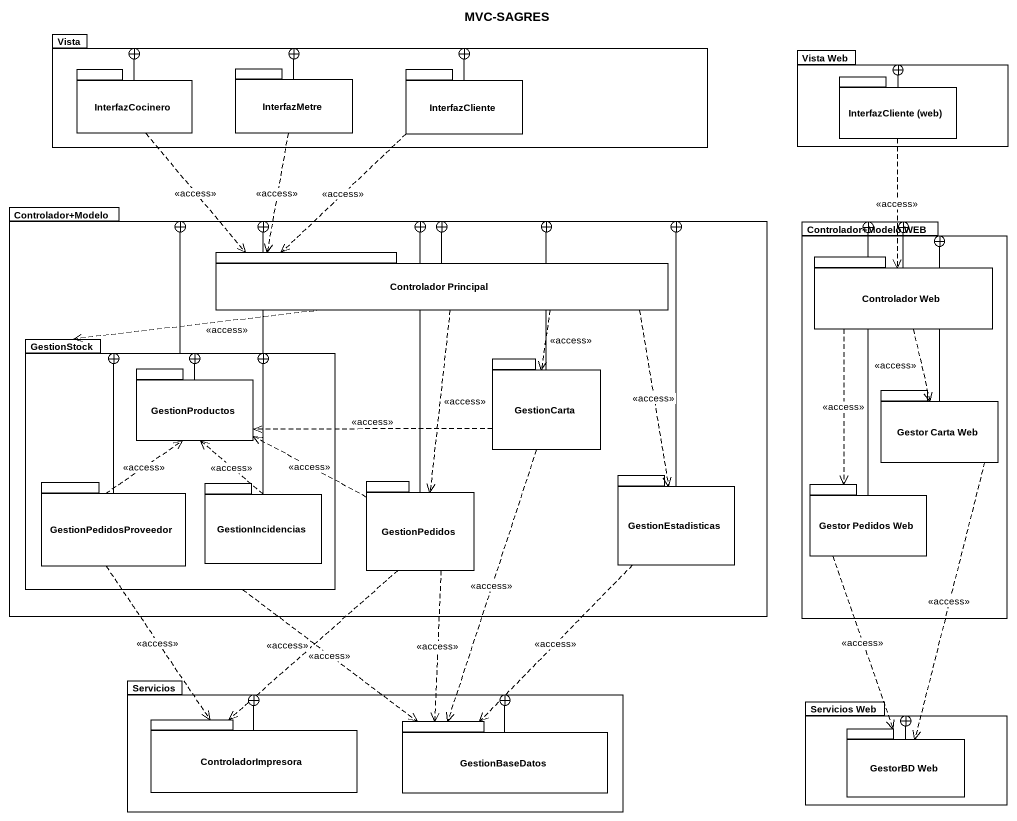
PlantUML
@startuml
title MVC-SAGRES
package Vista {
  package InterfazCocinero {
  }
  package InterfazMetre {
  }
  package InterfazCliente {
  }
}
package "Vista Web" as Vista_Web {
  package "InterfazCliente (web)" as InterfazCliente_web {
  }
}
package "Controlador+Modelo" as Controlador_Modelo {
  package "Controlador Principal" as Controlador_Principal {
  }
  package GestionStock {
    package GestionProductos {
    }
    package GestionPedidosProveedor {
    }
    package GestionIncidencias {
    }
  }
  package GestionCarta {
  }
  package GestionPedidos {
  }
  package GestionEstadisticas {
  }
}
package "Controlador+Modelo WEB" as Controlador_Modelo_WEB {
  package "Controlador Web" as Controlador_Web {
  }
  package "Gestor Carta Web" as Gestor_Carta_Web {
  }
  package "Gestor Pedidos Web" as Gestor_Pedidos_Web {
  }
}
package Servicios {
  package ControladorImpresora {
  }
  package GestionBaseDatos {
  }
}
package "Servicios Web" as Servicios_Web {
  package "GestorBD Web" as GestorBD_Web {
  }
}
InterfazCocinero -right-+ Vista
InterfazCocinero .right.> Controlador_Principal : <<access>>
InterfazMetre -right-+ Vista
InterfazMetre ..> Controlador_Principal : <<access>>
InterfazCliente -left-+ Vista
InterfazCliente ..> Controlador_Principal : <<access>>
InterfazCliente_web -up-+ Vista_Web
InterfazCliente_web ..> Controlador_Web : <<access>>
Controlador_Principal --+ Controlador_Modelo
Controlador_Principal ..> GestionStock : <<access>>
Controlador_Principal ..> GestionCarta : <<access>>
Controlador_Principal ..> GestionPedidos : <<access>>
Controlador_Principal ..> GestionEstadisticas : <<access>>
Controlador_Web --+ Controlador_Modelo_WEB
Controlador_Web ..> Gestor_Carta_Web : <<access>>
Controlador_Web ..> Gestor_Pedidos_Web : <<access>>
GestionStock -right-+ Controlador_Modelo
GestionStock ..> GestionBaseDatos : <<access>>
GestionProductos --+ GestionStock
GestionCarta -left-+ Controlador_Modelo
GestionCarta .left.> GestionProductos : <<access>>
GestionCarta ..> GestionBaseDatos : <<access>>
Gestor_Carta_Web -left-+ Controlador_Modelo_WEB
Gestor_Carta_Web ..> GestorBD_Web : <<access>>
GestionPedidosProveedor -up-+ GestionStock
GestionPedidosProveedor .up.> GestionProductos : <<access>>
GestionPedidosProveedor ..> ControladorImpresora : <<access>>
GestionIncidencias -up-+ Controlador_Modelo
GestionIncidencias -up-+ GestionStock
GestionIncidencias .up.> GestionProductos : <<access>>
GestionPedidos -up-+ Controlador_Modelo
GestionPedidos .left.> GestionProductos : <<access>>
GestionPedidos ..> ControladorImpresora : <<access>>
GestionPedidos ..> GestionBaseDatos : <<access>>
GestionEstadisticas -left-+ Controlador_Modelo
GestionEstadisticas ..> GestionBaseDatos : <<access>>
Gestor_Pedidos_Web -up-+ Controlador_Modelo_WEB
Gestor_Pedidos_Web ..> GestorBD_Web : <<access>>
ControladorImpresora -right-+ Servicios
GestionBaseDatos -left-+ Servicios
GestorBD_Web -up-+ Servicios_Web
@enduml
